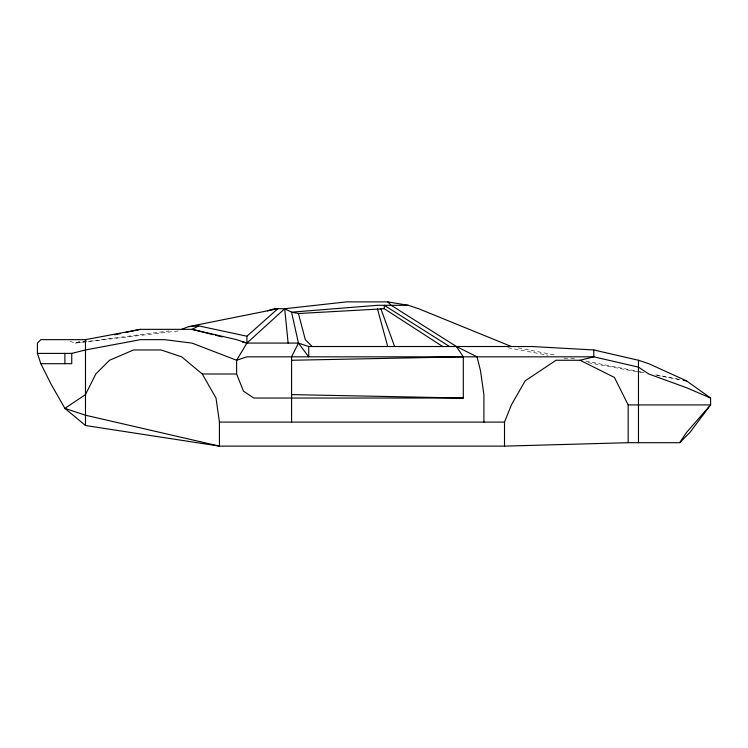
<?xml version="1.0" encoding="UTF-8"?>
<svg xmlns="http://www.w3.org/2000/svg" width="748" height="748" viewBox="0 0 748 748"><rect width="100%" height="100%" fill="white"/><g stroke="black" fill="none" stroke-linecap="round" stroke-linejoin="round"><path stroke-width="0.56" stroke-dasharray="3.74 2.81" d="M70.032 341.369L75.183 343.089L80.335 341.369M178.089 330.981L75.183 343.089L88.685 340.247M75.183 343.089L168.926 330.99M507.957 347.792L548.022 355.216M564.057 358.18L568.63 359.031M588.096 362.64L645.337 373.233M656.791 375.356L680.83 379.806M518.261 347.867L556.035 355.281M570.92 358.199L575.502 359.096M585.806 361.116L644.196 372.56M655.641 374.804L680.83 379.75"/><path stroke-width="1.12" d="M504.517 446.126L504.517 422.087L511.389 404.911L525.124 380.872L556.035 360.265L580.083 360.265L593.819 356.824L638.474 367.128L648.778 374L686.561 387.735L710.6 398.039L710.6 404.911L689.993 432.391L679.689 442.694L628.17 442.694L504.517 446.126L219.435 446.126L85.487 425.519L64.88 408.343L51.135 384.304L40.831 363.696L37.4 353.393L37.4 343.089L40.831 339.657L85.487 339.657L140.437 329.344L191.965 329.344L236.611 339.657L246.915 343.089L298.433 343.089L308.737 346.52L531.996 346.52L593.819 349.961L638.474 360.265L648.778 363.696L686.561 380.872L710.6 398.039M181.661 329.344L188.524 326.642L267.522 310.822L274.394 308.737L284.698 308.737L291.57 312.178L298.433 343.089L291.57 356.824L291.57 422.087M679.689 442.694L686.561 432.391L710.6 404.911L628.17 404.911L614.426 377.431L580.083 360.265M284.698 308.737L246.915 343.089L236.611 360.265L236.611 374L243.483 391.176L253.787 398.039L463.302 398.039L463.302 356.824L456.43 346.52L391.176 305.306L387.735 301.874L346.52 301.874L284.698 308.737L288.13 343.089M242.427 341.967L246.915 343.089L246.915 336.217L277.826 308.737L267.522 310.822M246.915 336.217L198.828 325.913L191.965 329.344L213.274 334.674M37.4 353.393L71.743 353.393L85.487 349.961L140.437 339.657L164.485 339.657L191.965 343.089L236.611 360.265L246.915 356.824L593.819 356.824L593.819 349.961M114.566 334.795L120.185 333.617M125.814 332.43L140.437 329.344M188.524 326.642L198.828 325.913M511.389 346.52L418.656 308.737L408.343 305.306L377.431 305.306L291.57 312.178L298.433 313.524L384.304 308.737L442.694 346.52M291.57 360.265L463.302 356.824M40.831 363.696L71.743 363.696L71.743 353.393M202.269 374L216.004 398.039L219.435 422.087L219.435 446.126L85.487 415.215L64.88 408.343L85.487 394.607L95.791 374L109.526 360.265L133.574 349.961L161.044 349.961L181.661 356.824L202.269 374L236.611 374M219.435 422.087L504.517 422.087M291.57 394.607L463.302 398.039M387.735 301.874L408.343 305.306M683.12 380.236L686.561 380.872M215.518 335.235L222.24 336.918M456.43 346.52L477.037 356.824L480.478 370.569L483.909 394.607L483.909 422.087M449.567 346.52L384.304 305.306L384.304 308.737M312.178 346.52L305.306 339.657L298.433 313.524M298.433 343.089L308.737 356.824L308.737 346.52M380.872 308.737L394.607 346.52M377.431 308.737L387.735 346.52M638.474 360.265L638.474 442.694M628.17 404.911L628.17 442.694M85.487 339.657L85.487 425.519M64.88 353.393L64.88 363.696"/></g></svg>
